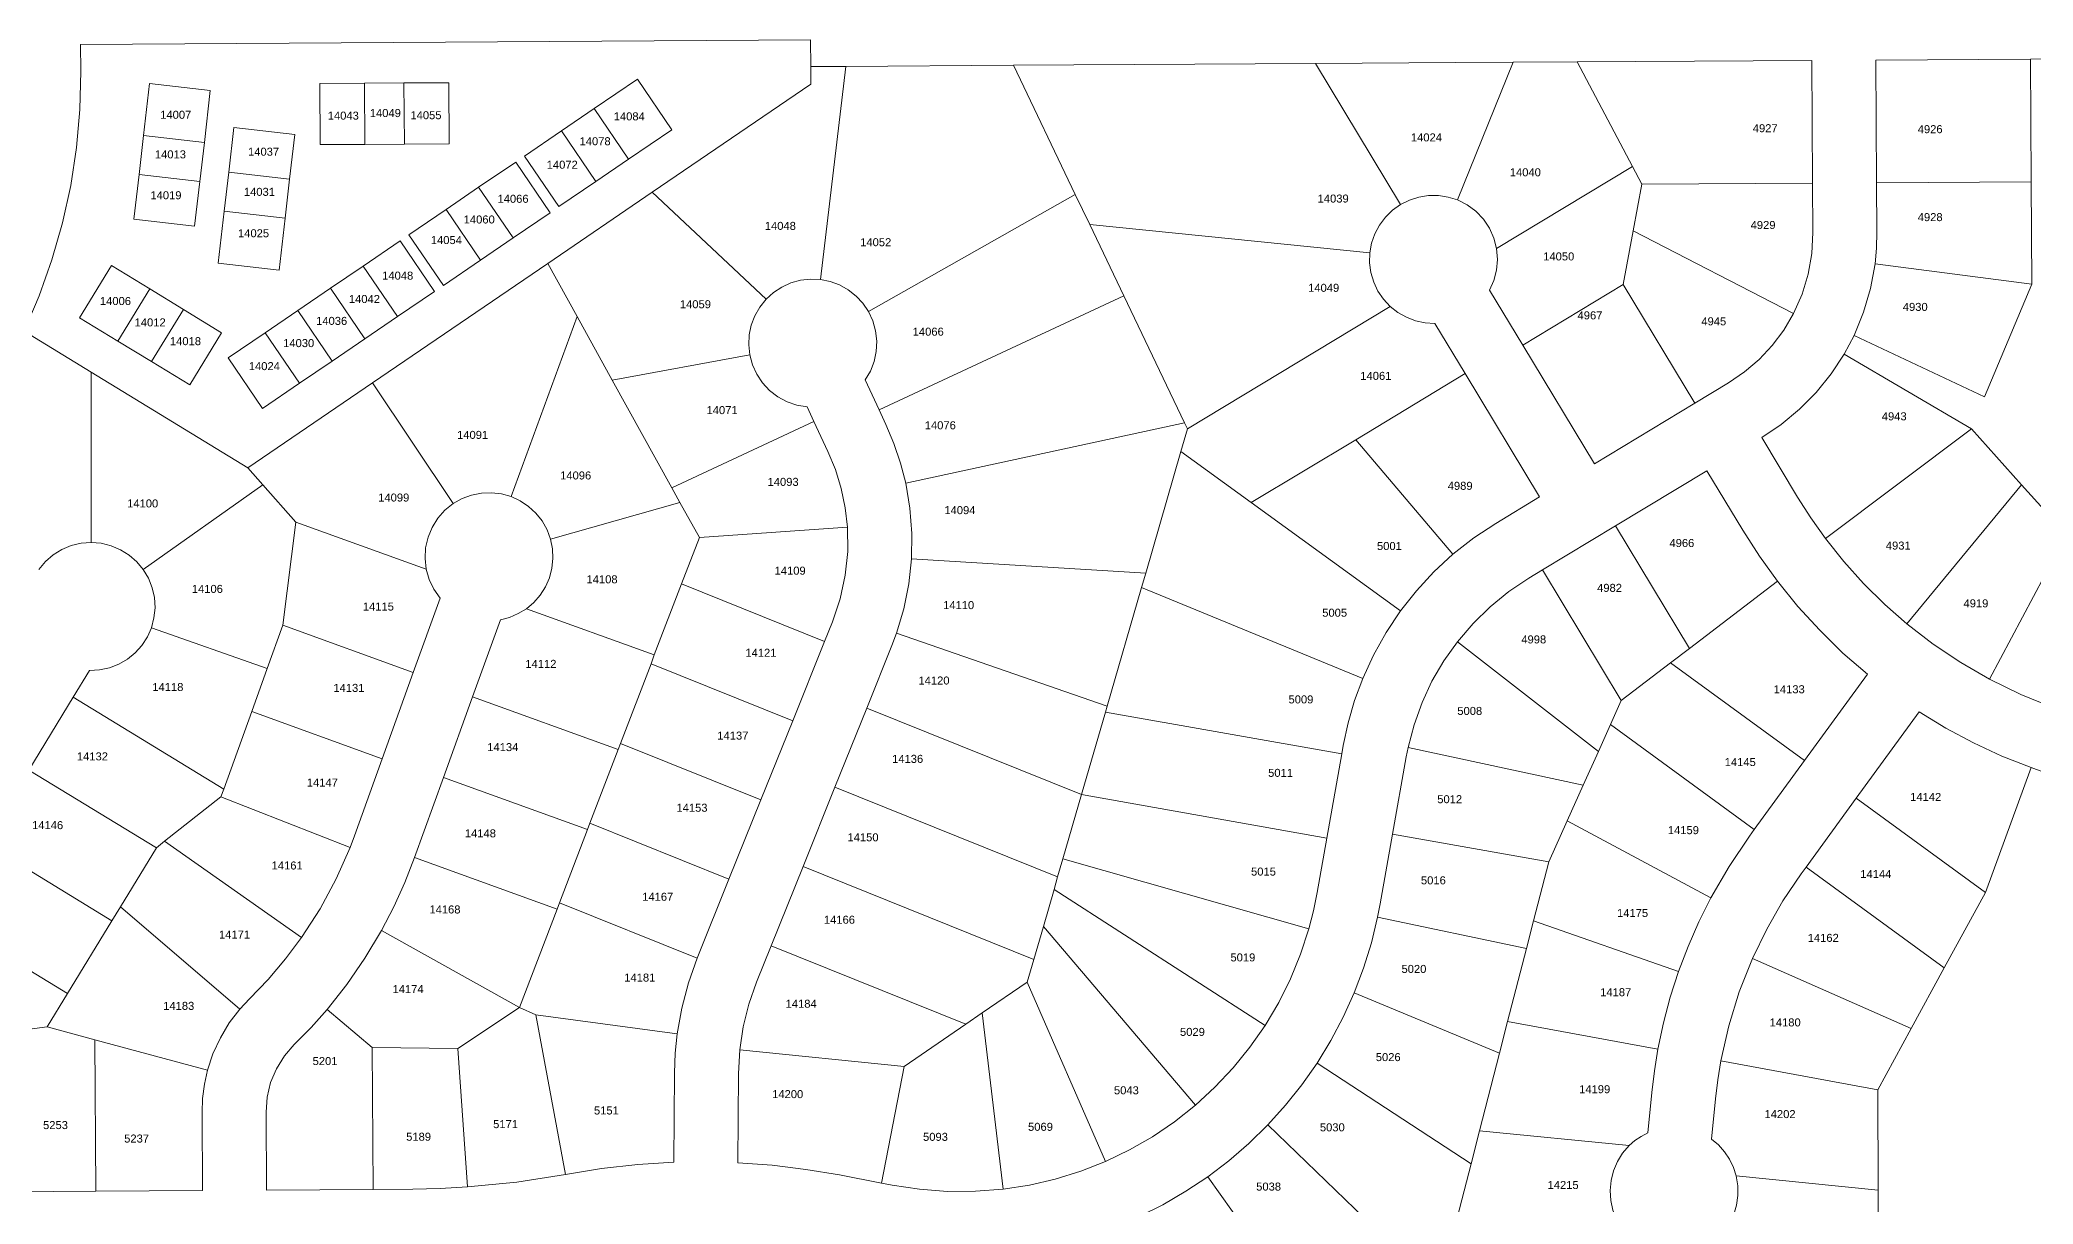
# Model space of a CAD drawing. Header units: feet. Extents: x 865220 to 2843432, y -2240498 to 970288.
# Drawn here: x 2839858 to 2841726, y 964679 to 965770 of the extents above; entities that cross this region are included whole.
import ezdxf
from ezdxf.enums import TextEntityAlignment as Align

# ---------------------------------------------------------------- set-up
doc = ezdxf.new("R2010")
doc.units = ezdxf.units.FT
doc.header["$LTSCALE"] = 0.015
doc.header["$MEASUREMENT"] = 0
doc.layers.add('Dakota County Addresses', color=7, linetype='Continuous')
doc.layers.add('Dakota County Parcels', color=7, linetype='Continuous')
doc.styles.add('Dimensions 100', font='arial.ttf')

# ---------------------------------------------------------------- blocks, each defined once
blk = doc.blocks.new('ACMAP_ANN_TEMPLATE_Dakota County Addresses')
at = {"layer": 'Dakota County Addresses', "style": 'Dimensions 100'}
blk.add_attdef('DakotaCountyAddress', text='', height=50, dxfattribs=at).set_placement((0, 0), align=Align.CENTER)

msp = doc.modelspace()

# ---------------------------------------------------------------- linework, layer by layer
at = {"layer": 'Dakota County Parcels', "lineweight": 5, "ltscale": 100}
for p, q in [((2839896.4, 965765.8), (2840580.5, 965770)), ((2839896.8, 965740.8), (2839896.4, 965765.8)), ((2840580.5, 965770), (2840580.8, 965745)), ((2840613.8, 965745.2), (2840770.8, 965746.2)), ((2840770.8, 965746.2), (2841053.7, 965747.9)), ((2840770.8, 965746.2), (2840828.7, 965625.2)), ((2841053.7, 965747.9), (2841185, 965748.7)), ((2841053.7, 965747.9), (2841133.5, 965615.8)), ((2841185, 965748.7), (2841239.2, 965749)), ((2841187, 965620), (2841239.2, 965749)), ((2841239.2, 965749), (2841299.1, 965749.4)), ((2841299.1, 965749.4), (2841519.1, 965750.7)), ((2841299.1, 965749.4), (2841351, 965651.3)), ((2841519.7, 965635.7), (2841519.1, 965750.7)), ((2841579, 965751), (2841724, 965751.9)), ((2841579.7, 965636.1), (2841579, 965751)), ((2841724, 965751.9), (2842044.5, 965753.8)), ((2841724.7, 965636.9), (2841724, 965751.9)), ((2839955.5, 965680.5), (2839961.1, 965729.2)), ((2839961.1, 965729.2), (2840018.1, 965722.6)), ((2840120.7, 965729.2), (2840162.6, 965729.4)), ((2840121, 965671.9), (2840120.7, 965729.2)), ((2840162.6, 965729.4), (2840199.6, 965729.7)), ((2840163, 965672.1), (2840162.6, 965729.4)), ((2840199.6, 965729.7), (2840241.6, 965729.9)), ((2840200, 965672.3), (2840199.6, 965729.7)), ((2840242, 965672.6), (2840241.6, 965729.9)), ((2840377.8, 965705.6), (2840418.3, 965733.2)), ((2840418.3, 965733.2), (2840450.6, 965685.8)), ((2840432.3, 965627.2), (2840580.8, 965728.4)), ((2840580.8, 965745), (2840613.8, 965745.2)), ((2840580.8, 965728.4), (2840580.8, 965745)), ((2840589.8, 965545.4), (2840613.8, 965745.2)), ((2840012.5, 965674), (2840018.1, 965722.6)), ((2840347.2, 965684.8), (2840377.8, 965705.6)), ((2840377.8, 965705.6), (2840410.1, 965658.2)), ((2839951.3, 965643.8), (2839955.5, 965680.5)), ((2840012.5, 965674), (2839955.5, 965680.5)), ((2840008.2, 965637.2), (2840012.5, 965674)), ((2840035.4, 965646.2), (2840040.2, 965687.9)), ((2840040.2, 965687.9), (2840097.2, 965681.3)), ((2840092.4, 965639.6), (2840097.2, 965681.3)), ((2840121, 965671.9), (2840163, 965672.1)), ((2840163, 965672.1), (2840200, 965672.3)), ((2840200, 965672.3), (2840242, 965672.6)), ((2840312.5, 965661.1), (2840347.2, 965684.8)), ((2840347.2, 965684.8), (2840379.5, 965637.4)), ((2840410.1, 965658.2), (2840450.6, 965685.8)), ((2840269.5, 965631.9), (2840304.3, 965655.5)), ((2840304.3, 965655.5), (2840336.5, 965608.1)), ((2840312.5, 965661.1), (2840344.8, 965613.8)), ((2840379.5, 965637.4), (2840410.1, 965658.2)), ((2839946.5, 965602), (2839951.3, 965643.8)), ((2839951.3, 965643.8), (2840008.2, 965637.2)), ((2840003.4, 965595.5), (2840008.2, 965637.2)), ((2840031.2, 965609.4), (2840035.4, 965646.2)), ((2840035.4, 965646.2), (2840092.4, 965639.6)), ((2840088.1, 965602.9), (2840092.4, 965639.6)), ((2840344.8, 965613.8), (2840379.5, 965637.4)), ((2841223.6, 965574.5), (2841351, 965651.3)), ((2841351, 965651.3), (2841359.8, 965634.7)), ((2841351.6, 965591.2), (2841359.8, 965634.7)), ((2841359.8, 965634.7), (2841519.7, 965635.7)), ((2841520, 965589.7), (2841519.7, 965635.7)), ((2841579.7, 965636.1), (2841724.7, 965636.9)), ((2841580, 965590.1), (2841579.7, 965636.1)), ((2841725.3, 965541.1), (2841724.7, 965636.9)), ((2840239, 965611), (2840269.5, 965631.9)), ((2840269.5, 965631.9), (2840301.8, 965584.5)), ((2840334.3, 965560.5), (2840432.3, 965627.2)), ((2840432.3, 965627.2), (2840539, 965527)), ((2840634.9, 965515.4), (2840828.7, 965625.2)), ((2840828.7, 965625.2), (2840842.3, 965596.9)), ((2839946.5, 965602), (2840003.4, 965595.5)), ((2840025.6, 965560.7), (2840031.2, 965609.4)), ((2840031.2, 965609.4), (2840088.1, 965602.9)), ((2840082.6, 965554.2), (2840088.1, 965602.9)), ((2840204.2, 965587.4), (2840239, 965611)), ((2840239, 965611), (2840271.2, 965563.7)), ((2840301.8, 965584.5), (2840336.5, 965608.1)), ((2840842.3, 965596.9), (2841104.8, 965570.4)), ((2840842.3, 965596.9), (2840874.1, 965530.3)), ((2840161.3, 965558.1), (2840196, 965581.8)), ((2840196, 965581.8), (2840228.2, 965534.4)), ((2840204.2, 965587.4), (2840236.5, 965540)), ((2840271.2, 965563.7), (2840301.8, 965584.5)), ((2841342.2, 965540.9), (2841351.6, 965591.2)), ((2841351.6, 965591.2), (2841501.8, 965513.7)), ((2840025.6, 965560.7), (2840082.6, 965554.2)), ((2840170.1, 965448.7), (2840334.3, 965560.5)), ((2840236.5, 965540), (2840271.2, 965563.7)), ((2840334.3, 965560.5), (2840361.8, 965510.8)), ((2841578.2, 965560.1), (2841725.3, 965541.1)), ((2839895.6, 965509.7), (2839925.4, 965558.7)), ((2839925.4, 965558.7), (2839961.3, 965536.8)), ((2840130.7, 965537.3), (2840161.3, 965558.1)), ((2840161.3, 965558.1), (2840193.5, 965510.8)), ((2841248, 965484.1), (2841342.2, 965540.9)), ((2841342.2, 965540.9), (2841409.3, 965429.6)), ((2841680.7, 965435.6), (2841725.3, 965541.1)), ((2839931.4, 965487.9), (2839961.3, 965536.8)), ((2839961.3, 965536.8), (2839992.9, 965517.5)), ((2840100.1, 965516.5), (2840130.7, 965537.3)), ((2840130.7, 965537.3), (2840163, 965489.9)), ((2840193.5, 965510.8), (2840228.2, 965534.4)), ((2840644.9, 965423.4), (2840874.1, 965530.3)), ((2840874.1, 965530.3), (2840931.2, 965411.1)), ((2841217, 965535.4), (2841248, 965484.1)), ((2839895.6, 965509.7), (2839931.4, 965487.9)), ((2839963, 965468.6), (2839992.9, 965517.5)), ((2839992.9, 965517.5), (2840028.7, 965495.7)), ((2840069.5, 965495.7), (2840100.1, 965516.5)), ((2840100.1, 965516.5), (2840132.4, 965469.1)), ((2840163, 965489.9), (2840193.5, 965510.8)), ((2840299.9, 965342.2), (2840361.8, 965510.8)), ((2840361.8, 965510.8), (2840394.7, 965451.3)), ((2840933.8, 965405.6), (2841123.9, 965520.3)), ((2841165.6, 965504.4), (2841194.1, 965457.4)), ((2839843.5, 965497.1), (2839906.5, 965458.7)), ((2839931.4, 965487.9), (2839963, 965468.6)), ((2839998.9, 965446.7), (2840028.7, 965495.7)), ((2840034.8, 965472), (2840069.5, 965495.7)), ((2840069.5, 965495.7), (2840101.8, 965448.3)), ((2840132.4, 965469.1), (2840163, 965489.9)), ((2841549.3, 965475.5), (2841558.6, 965493.2)), ((2841558.6, 965493.2), (2841680.7, 965435.6)), ((2839963, 965468.6), (2839998.9, 965446.7)), ((2840034.8, 965472), (2840067.1, 965424.7)), ((2840101.8, 965448.3), (2840132.4, 965469.1)), ((2840394.7, 965451.3), (2840523.7, 965475)), ((2841248, 965484.1), (2841315.2, 965372.8)), ((2841668.5, 965405.6), (2841549.3, 965475.5)), ((2839906.4, 965299.2), (2839906.5, 965458.7)), ((2839906.5, 965458.7), (2840053.3, 965369.2)), ((2840053.3, 965369.2), (2840170.1, 965448.7)), ((2840067.1, 965424.7), (2840101.8, 965448.3)), ((2840170.1, 965448.7), (2840245.8, 965335.7)), ((2840394.7, 965451.3), (2840450.6, 965350.4)), ((2840631.8, 965451.5), (2840644.9, 965423.4)), ((2841091.5, 965395.4), (2841194.1, 965457.4)), ((2841194.1, 965457.4), (2841263.8, 965341.8)), ((2841409.3, 965429.6), (2841441, 965448.7)), ((2841315.2, 965372.8), (2841409.3, 965429.6)), ((2840450.6, 965350.4), (2840583.8, 965412.5)), ((2840577.5, 965426.1), (2840583.8, 965412.5)), ((2840583.8, 965412.5), (2840596.9, 965384.4)), ((2840644.9, 965423.4), (2840651.3, 965409.8)), ((2840669.8, 965354.7), (2840931.2, 965411.1)), ((2840931.2, 965411.1), (2840933.8, 965405.6)), ((2840927.7, 965384.4), (2840933.8, 965405.6)), ((2840993.7, 965336.5), (2841091.5, 965395.4)), ((2841091.5, 965395.4), (2841182.7, 965288.2)), ((2841472, 965397.4), (2841505.6, 965341.7)), ((2841531.7, 965303), (2841668.5, 965405.6)), ((2841668.5, 965405.6), (2841715.6, 965353.3)), ((2840894.7, 965270.5), (2840927.7, 965384.4)), ((2840927.7, 965384.4), (2840993.7, 965336.5)), ((2840053.3, 965369.2), (2840067.4, 965353.2)), ((2841335, 965314.7), (2841420.7, 965366.4)), ((2841420.7, 965366.4), (2841454.2, 965310.7)), ((2839955.3, 965273.8), (2840067.4, 965353.2)), ((2840067.4, 965353.2), (2840098.1, 965318.3)), ((2840337, 965302.2), (2840458.2, 965336.6)), ((2840450.6, 965350.4), (2840458.2, 965336.6)), ((2840458.2, 965336.6), (2840476.4, 965303.9)), ((2840993.7, 965336.5), (2841133.4, 965235)), ((2841222.7, 965317), (2841263.8, 965341.8)), ((2841608.1, 965222.9), (2841715.6, 965353.3)), ((2841715.6, 965353.3), (2841757.7, 965306.6)), ((2840086, 965221.6), (2840098.1, 965318.3)), ((2840098.1, 965318.3), (2840220.4, 965274.2)), ((2840459.7, 965260.3), (2840476.4, 965303.9)), ((2840476.4, 965303.9), (2840615.2, 965313.4)), ((2841266.6, 965273.4), (2841335, 965314.7)), ((2841335, 965314.7), (2841404.4, 965199.9)), ((2841685.6, 965171.1), (2841757.7, 965306.6)), ((2840675.2, 965283.9), (2840894.7, 965270.5)), ((2840434.2, 965193.9), (2840459.7, 965260.3)), ((2840459.7, 965260.3), (2840593.7, 965206.4)), ((2840890.8, 965257), (2840894.7, 965270.5)), ((2841253.7, 965265.6), (2841266.6, 965273.4)), ((2841266.6, 965273.4), (2841340.4, 965151)), ((2841404.4, 965199.9), (2841486.8, 965262.9)), ((2840208.3, 965177.5), (2840233.4, 965247.1)), ((2840858.6, 965145.8), (2840890.8, 965257)), ((2840890.8, 965257), (2841098.1, 965171.7)), ((2840263.7, 965154.4), (2840289.9, 965226.8)), ((2840314.3, 965237.1), (2840434.2, 965193.9)), ((2840593.7, 965206.4), (2840601.2, 965224.9)), ((2839962.9, 965219.3), (2840071.4, 965181.1)), ((2840071.4, 965181.1), (2840086, 965221.6)), ((2840086, 965221.6), (2840208.3, 965177.5)), ((2840563.9, 965132.2), (2840593.7, 965206.4)), ((2840656.9, 965202.5), (2840661.3, 965214.3)), ((2840661.3, 965214.3), (2840858.6, 965145.8)), ((2841186.9, 965206.2), (2841319, 965103.4)), ((2840431.1, 965185.6), (2840402.4, 965110.9)), ((2840434.2, 965193.9), (2840431.1, 965185.6)), ((2840431.1, 965185.6), (2840563.9, 965132.2)), ((2840633.3, 965144), (2840656.9, 965202.5)), ((2841340.4, 965151), (2841386.7, 965186.4)), ((2841386.7, 965186.4), (2841404.4, 965199.9)), ((2841386.7, 965186.4), (2841512.2, 965094.9)), ((2839889.7, 965154.3), (2839904.8, 965179.2)), ((2840056.9, 965140.7), (2840071.4, 965181.1)), ((2840179.2, 965096.6), (2840208.3, 965177.5)), ((2841512.2, 965094.9), (2841571.1, 965175.7)), ((2839848, 965086), (2839889.7, 965154.3)), ((2839889.7, 965154.3), (2840030.7, 965068.2)), ((2840236.6, 965079.1), (2840263.7, 965154.4)), ((2840263.7, 965154.4), (2840400.2, 965105.2)), ((2841330.3, 965128.5), (2841340.4, 965151)), ((2840030.7, 965068.2), (2840056.9, 965140.7)), ((2840056.9, 965140.7), (2840179.2, 965096.6)), ((2840534, 965058), (2840563.9, 965132.2)), ((2840603.4, 965069.8), (2840633.3, 965144)), ((2840633.3, 965144), (2840834.6, 965063)), ((2840834.6, 965063), (2840857, 965140.3)), ((2840857, 965140.3), (2840858.6, 965145.8)), ((2840857, 965140.3), (2841078.5, 965101)), ((2841560.7, 965059.6), (2841619.6, 965140.4)), ((2840402.4, 965110.9), (2840400.2, 965105.2)), ((2840402.4, 965110.9), (2840534, 965058)), ((2841319, 965103.4), (2841330.3, 965128.5)), ((2841330.3, 965128.5), (2841465.1, 965030.2)), ((2840153.1, 965024.2), (2840179.2, 965096.6)), ((2840373.8, 965036.2), (2840400.2, 965105.2)), ((2841064.5, 965022.3), (2841078.5, 965101)), ((2841078.5, 965101), (2841079.9, 965108.9)), ((2841126.1, 965025.9), (2841138.9, 965098.4)), ((2841140.6, 965107), (2841138.9, 965098.4)), ((2841140.6, 965107), (2841304.8, 965071.8)), ((2841304.8, 965071.8), (2841319, 965103.4)), ((2841465.1, 965030.2), (2841512.2, 965094.9)), ((2839848, 965086), (2839967.5, 965013.1)), ((2840209.5, 965003.9), (2840236.6, 965079.1)), ((2840236.6, 965079.1), (2840371.6, 965030.4)), ((2841681.7, 964971.3), (2841724.4, 965088.2)), ((2841724.4, 965088.2), (2842050, 964969.4)), ((2839975.2, 965019.2), (2840028.1, 965060.9)), ((2840028.1, 965060.9), (2840030.7, 965068.2)), ((2840028.1, 965060.9), (2840149, 965013.4)), ((2840504.1, 964983.8), (2840534, 965058)), ((2840573.6, 964995.6), (2840603.4, 965069.8)), ((2840603.4, 965069.8), (2840812.2, 964985.8)), ((2840817.2, 965002.9), (2840834.6, 965063)), ((2840834.6, 965063), (2841064.5, 965022.3)), ((2841289.6, 965038.3), (2841304.8, 965071.8)), ((2841513.6, 964994.9), (2841560.7, 965059.6)), ((2841560.7, 965059.6), (2841681.7, 964971.3)), ((2840371.6, 965030.4), (2840373.8, 965036.2)), ((2840373.8, 965036.2), (2840504.1, 964983.8)), ((2841272.4, 964999.9), (2841289.6, 965038.3)), ((2841289.6, 965038.3), (2841424.3, 964966.3)), ((2839806.3, 965017.7), (2839925.8, 964944.8)), ((2839967.5, 965013.1), (2839975.2, 965019.2)), ((2839975.2, 965019.2), (2840103.7, 964929.2)), ((2840149, 965013.4), (2840153.1, 965024.2)), ((2840345.2, 964961.5), (2840371.6, 965030.4)), ((2841055.4, 964971.1), (2841064.5, 965022.3)), ((2841114.5, 964960.6), (2841126.1, 965025.9)), ((2841126.1, 965025.9), (2841272.4, 964999.9)), ((2841460.5, 965023.9), (2841465.1, 965030.2)), ((2839933.8, 964957.9), (2839967.5, 965013.1)), ((2840209.5, 965003.9), (2840343, 964955.7)), ((2840812.2, 964985.8), (2840817.2, 965002.9)), ((2840817.2, 965002.9), (2841047.6, 964937.2)), ((2841258.2, 964944.8), (2841272.4, 964999.9)), ((2840474.3, 964909.6), (2840504.1, 964983.8)), ((2840543.7, 964921.4), (2840573.6, 964995.6)), ((2840573.6, 964995.6), (2840789.9, 964908.6)), ((2840808.8, 964974), (2840812.2, 964985.8)), ((2841509, 964988.6), (2841513.6, 964994.9)), ((2841513.6, 964994.9), (2841643.1, 964900.6)), ((2840343, 964955.7), (2840345.2, 964961.5)), ((2840345.2, 964961.5), (2840474.3, 964909.6)), ((2840798.8, 964939.3), (2840808.8, 964974)), ((2840808.8, 964974), (2841006.7, 964846.7)), ((2841643.1, 964900.6), (2841681.7, 964971.3)), ((2839764.7, 964949.4), (2839884.2, 964876.5)), ((2839884.2, 964876.5), (2839925.8, 964944.8)), ((2839925.8, 964944.8), (2839933.8, 964957.9)), ((2839933.8, 964957.9), (2840045.8, 964862)), ((2840307.7, 964863.6), (2840343, 964955.7)), ((2841112.1, 964948), (2841114.5, 964960.6)), ((2841112.1, 964948), (2841251.5, 964918.7)), ((2841251.5, 964918.7), (2841258.2, 964944.8)), ((2841258.2, 964944.8), (2841394, 964897.3)), ((2840178.4, 964935.5), (2840307.7, 964863.6)), ((2840789.9, 964908.6), (2840798.8, 964939.3)), ((2840798.8, 964939.3), (2840941.3, 964771.9)), ((2840529.9, 964887.2), (2840543.7, 964921.4)), ((2840543.7, 964921.4), (2840726.3, 964847.9)), ((2840783.7, 964887.3), (2840789.9, 964908.6)), ((2841233.9, 964850.4), (2841251.5, 964918.7)), ((2841463.3, 964909.5), (2841612, 964843.7)), ((2840741.6, 964858.4), (2840783.7, 964887.3)), ((2840783.7, 964887.3), (2840857, 964719.3)), ((2841612, 964843.7), (2841643.1, 964900.6)), ((2839884.2, 964876.5), (2839865.2, 964845.5)), ((2840054.8, 964871.6), (2840045.8, 964862)), ((2841090.1, 964877.1), (2841226.2, 964820.6)), ((2840127.5, 964861.7), (2840169.9, 964825.9)), ((2840250.1, 964825), (2840307.7, 964863.6)), ((2840307.7, 964863.6), (2840323.1, 964856.6)), ((2840323.1, 964856.6), (2840455.7, 964838.9)), ((2840323.1, 964856.6), (2840351.1, 964707.2)), ((2840726.3, 964847.9), (2840741.6, 964858.4)), ((2840741.6, 964858.4), (2840761.1, 964693.3)), ((2841226.2, 964820.6), (2841233.9, 964850.4)), ((2841233.9, 964850.4), (2841374.7, 964824.4)), ((2839829.8, 964840.8), (2839865.2, 964845.5)), ((2839865.2, 964845.5), (2839909.9, 964833.3)), ((2839910.8, 964691.4), (2839909.9, 964833.3)), ((2839909.9, 964833.3), (2840015.5, 964804.7)), ((2840668.2, 964808.1), (2840726.3, 964847.9)), ((2841580.7, 964786.4), (2841612, 964843.7)), ((2840169.9, 964825.9), (2840250.1, 964825)), ((2840170.8, 964693.1), (2840169.9, 964825.9)), ((2840259.2, 964695.4), (2840250.1, 964825)), ((2840514.3, 964823.7), (2840513.1, 964801.8)), ((2840514.3, 964823.7), (2840668.2, 964808.1)), ((2841207.6, 964748.1), (2841226.2, 964820.6)), ((2841433.7, 964813.5), (2841580.7, 964786.4)), ((2840452.5, 964718.6), (2840453.1, 964802.2)), ((2840512.5, 964718.1), (2840513.1, 964801.8)), ((2840668.2, 964808.1), (2840647.2, 964699)), ((2841055.4, 964811.5), (2841199.6, 964717)), ((2841365.2, 964746), (2841368.9, 964783.8)), ((2841424.9, 964740.1), (2841428.6, 964777.9)), ((2841581.3, 964692.5), (2841580.7, 964786.4)), ((2840010.8, 964692.1), (2840010.3, 964765.1)), ((2840070.8, 964692.5), (2840070.3, 964765.5)), ((2841009.1, 964753.5), (2841169.3, 964599.3)), ((2841199.6, 964717), (2841207.6, 964748.1)), ((2841207.6, 964748.1), (2841347.9, 964734.2)), ((2840607.9, 964706.6), (2840647.2, 964699)), ((2840952.9, 964705), (2841099, 964499.7)), ((2841199.6, 964717), (2841169.3, 964599.3)), ((2841448.2, 964705.7), (2841581.3, 964692.5)), ((2839830.8, 964690.9), (2839910.8, 964691.4)), ((2839910.8, 964691.4), (2840010.8, 964692.1)), ((2840070.8, 964692.5), (2840170.8, 964693.1)), ((2840170.8, 964693.1), (2840207.8, 964693.4)), ((2840647.2, 964699), (2840657, 964697.1)), ((2841582.5, 964502.9), (2841581.3, 964692.5))]:
    msp.add_line(p, q, dxfattribs=at)
for points in [[(2839843.5, 965497.1), (2839857.7, 965530.1), (2839869.7, 965564), (2839879.6, 965598.5), (2839887.3, 965633.6), (2839892.7, 965669.1), (2839895.9, 965704.9), (2839896.8, 965740.8)], [(2841133.5, 965615.8), (2841125.9, 965610.4), (2841119.3, 965603.9), (2841113.8, 965596.5), (2841109.5, 965588.3), (2841106.4, 965579.6), (2841104.8, 965570.4)], [(2841187, 965620), (2841178.1, 965622.8), (2841169, 965624.2), (2841159.7, 965624.2), (2841150.6, 965622.8), (2841141.8, 965619.9), (2841133.5, 965615.8)], [(2841223.6, 965574.5), (2841221.1, 965584.3), (2841216.9, 965593.6), (2841211.2, 965602), (2841204.2, 965609.4), (2841196, 965615.4), (2841187, 965620)], [(2841501.8, 965513.7), (2841509.8, 965531.7), (2841515.5, 965550.6), (2841518.9, 965570), (2841520, 965589.7)], [(2841578.2, 965560.1), (2841579.6, 965575), (2841580, 965590.1)], [(2841104.8, 965570.4), (2841104.6, 965561.2), (2841105.8, 965552), (2841108.4, 965543.1), (2841112.4, 965534.7), (2841117.5, 965527.1), (2841123.9, 965520.3)], [(2841217, 965535.4), (2841221.1, 965544.6), (2841223.6, 965554.4), (2841224.5, 965564.4), (2841223.6, 965574.5)], [(2841558.6, 965493.2), (2841567.4, 965514.8), (2841574, 965537.2), (2841578.2, 965560.1)], [(2840589.8, 965545.4), (2840580.5, 965545.8), (2840571.2, 965544.8), (2840562.2, 965542.3), (2840553.7, 965538.4), (2840545.9, 965533.3), (2840539, 965527)], [(2840634.9, 965515.4), (2840629.7, 965523.2), (2840623.3, 965530), (2840615.9, 965535.8), (2840607.8, 965540.4), (2840599, 965543.6), (2840589.8, 965545.4)], [(2840539, 965527), (2840533.1, 965519.7), (2840528.5, 965511.6), (2840525.1, 965502.8), (2840523.2, 965493.7), (2840522.7, 965484.3), (2840523.7, 965475)], [(2840631.8, 965451.5), (2840636.7, 965459.8), (2840640.2, 965468.8), (2840642.2, 965478.2), (2840642.6, 965487.8), (2840641.5, 965497.4), (2840638.9, 965506.7), (2840634.9, 965515.4)], [(2841123.9, 965520.3), (2841131, 965514.6), (2841139, 965510.1), (2841147.6, 965506.9), (2841156.5, 965505), (2841165.6, 965504.4)], [(2841441, 965448.7), (2841455.9, 965458.9), (2841469.6, 965470.6), (2841481.9, 965483.7), (2841492.7, 965498.2), (2841501.8, 965513.7)], [(2840523.7, 965475), (2840526.2, 965465.6), (2840530.2, 965456.7), (2840535.6, 965448.6), (2840542.3, 965441.5), (2840550, 965435.5), (2840558.6, 965430.9), (2840567.8, 965427.8), (2840577.5, 965426.1)], [(2841472, 965397.4), (2841490.4, 965409.8), (2841507.5, 965423.9), (2841523.1, 965439.7), (2841537.1, 965457), (2841549.3, 965475.5)], [(2840669.8, 965354.7), (2840665, 965373.5), (2840658.8, 965391.9), (2840651.3, 965409.8)], [(2840615.2, 965313.4), (2840613.1, 965331.7), (2840609.3, 965349.8), (2840603.9, 965367.4), (2840596.9, 965384.4)], [(2840675.2, 965283.9), (2840675.6, 965307.6), (2840673.8, 965331.3), (2840669.8, 965354.7)], [(2840245.8, 965335.7), (2840238, 965329.4), (2840231.3, 965321.9), (2840225.9, 965313.3), (2840222.1, 965304), (2840219.8, 965294.2), (2840219.3, 965284.2), (2840220.4, 965274.2)], [(2840299.9, 965342.2), (2840290.9, 965344.7), (2840281.5, 965345.8), (2840272.1, 965345.4), (2840262.9, 965343.6), (2840254, 965340.3), (2840245.8, 965335.7)], [(2840337, 965302.2), (2840333.7, 965311.1), (2840329.1, 965319.3), (2840323.2, 965326.6), (2840316.3, 965333), (2840308.5, 965338.2), (2840299.9, 965342.2)], [(2841505.6, 965341.7), (2841518.2, 965322.1), (2841531.7, 965303)], [(2841222.7, 965317), (2841202.1, 965303.4), (2841182.7, 965288.2)], [(2839906.4, 965299.2), (2839896.9, 965298.4), (2839887.6, 965296.2), (2839878.8, 965292.5), (2839870.7, 965287.5), (2839863.5, 965281.2), (2839857.4, 965273.9)], [(2839955.3, 965273.8), (2839949.2, 965281.1), (2839942, 965287.4), (2839933.9, 965292.4), (2839925.1, 965296.1), (2839915.9, 965298.4), (2839906.4, 965299.2)], [(2840314.3, 965237.1), (2840321.3, 965243), (2840327.3, 965249.9), (2840332.2, 965257.7), (2840335.9, 965266.1), (2840338.2, 965275), (2840339.2, 965284.1), (2840338.8, 965293.2), (2840337, 965302.2)], [(2840601.2, 965224.9), (2840608.4, 965246.3), (2840613.2, 965268.4), (2840615.5, 965290.8), (2840615.2, 965313.4)], [(2841454.2, 965310.7), (2841469.9, 965286.4), (2841486.8, 965262.9)], [(2841531.7, 965303), (2841549, 965281.4), (2841567.5, 965260.7), (2841587.3, 965241.2), (2841608.1, 965222.9)], [(2840661.3, 965214.3), (2840668, 965237.1), (2840672.7, 965260.3), (2840675.2, 965283.9)], [(2841182.7, 965288.2), (2841164.9, 965271.8), (2841148.4, 965254), (2841133.4, 965235)], [(2839962.9, 965219.3), (2839965.3, 965228.5), (2839966.3, 965238), (2839965.7, 965247.5), (2839963.7, 965256.8), (2839960.1, 965265.6), (2839955.3, 965273.8)], [(2840220.4, 965274.2), (2840223.2, 965264.5), (2840227.6, 965255.4), (2840233.4, 965247.1)], [(2841253.7, 965265.6), (2841235, 965253.1), (2841217.6, 965239), (2841201.5, 965223.3), (2841186.9, 965206.2)], [(2841486.8, 965262.9), (2841506, 965239.3), (2841526.5, 965216.9), (2841548.2, 965195.6), (2841571.1, 965175.7)], [(2840289.9, 965226.8), (2840298.5, 965229), (2840306.7, 965232.5), (2840314.3, 965237.1)], [(2841133.4, 965235), (2841120, 965214.9), (2841108.2, 965193.7), (2841098.1, 965171.7)], [(2839904.8, 965179.2), (2839914.2, 965179.7), (2839923.5, 965181.7), (2839932.2, 965185.1), (2839940.4, 965189.8), (2839947.7, 965195.7), (2839954, 965202.7), (2839959.1, 965210.7), (2839962.9, 965219.3)], [(2841186.9, 965206.2), (2841174.1, 965188.2), (2841163, 965169.1), (2841153.7, 965149.1), (2841146.2, 965128.3), (2841140.6, 965107)], [(2841608.1, 965222.9), (2841632.8, 965204), (2841658.6, 965186.7), (2841685.6, 965171.1)], [(2841098.1, 965171.7), (2841090.5, 965151.2), (2841084.4, 965130.3), (2841079.9, 965108.9)], [(2841685.6, 965171.1), (2841714.8, 965156.8), (2841745, 965144.6)], [(2841619.6, 965140.4), (2841644.7, 965125.2), (2841670.6, 965111.4), (2841697.2, 965099.1), (2841724.4, 965088.2)], [(2841460.5, 965023.9), (2841441.4, 964995.7), (2841424.3, 964966.3)], [(2840103.7, 964929.2), (2840121, 964956), (2840136.1, 964984.2), (2840149, 965013.4)], [(2840178.4, 964935.5), (2840190, 964957.7), (2840200.4, 964980.5), (2840209.5, 965003.9)], [(2841509, 964988.6), (2841491.9, 964963.3), (2841476.7, 964936.9), (2841463.3, 964909.5)], [(2841047.6, 964937.2), (2841051.9, 964954), (2841055.4, 964971.1)], [(2841424.3, 964966.3), (2841413.1, 964943.8), (2841403, 964920.8), (2841394, 964897.3)], [(2841090.1, 964877.1), (2841098.9, 964900.3), (2841106.2, 964924), (2841112.1, 964948)], [(2840054.8, 964871.6), (2840072.3, 964889.8), (2840088.6, 964909), (2840103.7, 964929.2)], [(2840127.5, 964861.7), (2840146, 964885.2), (2840163, 964909.8), (2840178.4, 964935.5)], [(2841006.7, 964846.7), (2841019.4, 964868.2), (2841030.5, 964890.5), (2841039.9, 964913.5), (2841047.6, 964937.2)], [(2840474.3, 964909.6), (2840466.1, 964886.6), (2840459.9, 964862.9), (2840455.7, 964838.9)], [(2841463.3, 964909.5), (2841451, 964878.3), (2841441.1, 964846.2), (2841433.7, 964813.5)], [(2840529.9, 964887.2), (2840522.7, 964866.5), (2840517.5, 964845.3), (2840514.3, 964823.7)], [(2841394, 964897.3), (2841386.3, 964873.3), (2841379.9, 964849), (2841374.7, 964824.4)], [(2841055.4, 964811.5), (2841068.3, 964832.7), (2841079.9, 964854.6), (2841090.1, 964877.1)], [(2840045.8, 964862), (2840035.9, 964849), (2840027.5, 964835), (2840020.6, 964820.2), (2840015.5, 964804.7)], [(2840096.7, 964828.7), (2840112.5, 964844.8), (2840127.5, 964861.7)], [(2840455.7, 964838.9), (2840453.8, 964820.6), (2840453.1, 964802.2)], [(2840941.3, 964771.9), (2840959.6, 964788.8), (2840976.7, 964806.9), (2840992.4, 964826.3), (2841006.7, 964846.7)], [(2840096.7, 964828.7), (2840087.5, 964818.1), (2840080, 964806.1), (2840074.6, 964793.2), (2840071.4, 964779.5), (2840070.3, 964765.5)], [(2841374.7, 964824.4), (2841371.4, 964804.2), (2841368.9, 964783.8)], [(2841433.7, 964813.5), (2841430.8, 964795.7), (2841428.6, 964777.9)], [(2840015.5, 964804.7), (2840012.6, 964791.6), (2840010.8, 964778.4), (2840010.3, 964765.1)], [(2841009.1, 964753.5), (2841025.7, 964771.9), (2841041.1, 964791.2), (2841055.4, 964811.5)], [(2840857, 964719.3), (2840879.5, 964730.1), (2840901.1, 964742.5), (2840921.7, 964756.5), (2840941.3, 964771.9)], [(2840952.9, 964705), (2840972.6, 964720), (2840991.4, 964736.2), (2841009.1, 964753.5)], [(2841365.2, 964746), (2841359, 964742.7), (2841353.2, 964738.8), (2841347.9, 964734.2)], [(2841448.2, 964705.7), (2841445.6, 964713.7), (2841441.9, 964721.4), (2841437.1, 964728.4), (2841431.4, 964734.7), (2841424.9, 964740.1)], [(2840761.1, 964693.3), (2840785.8, 964697.2), (2840810, 964702.8), (2840833.8, 964710.2), (2840857, 964719.3)], [(2841347.9, 964734.2), (2841341.7, 964727.1), (2841336.8, 964719.1), (2841333.1, 964710.5), (2841330.8, 964701.4), (2841329.9, 964692), (2841330.6, 964682.7), (2841332.6, 964673.5), (2841336.1, 964664.8)], [(2840259.2, 964695.4), (2840305.3, 964700), (2840351.1, 964707.2)], [(2840452.5, 964718.6), (2840418.6, 964716.4), (2840384.7, 964712.6), (2840351.1, 964707.2)], [(2840607.9, 964706.6), (2840576.3, 964711.9), (2840544.5, 964715.8), (2840512.5, 964718.1)], [(2840888.7, 964667.7), (2840910.8, 964678.8), (2840932.2, 964691.3), (2840952.9, 964705)], [(2841430.5, 964647.1), (2841436.7, 964653.8), (2841441.9, 964661.4), (2841445.9, 964669.6), (2841448.5, 964678.4), (2841449.8, 964687.5), (2841449.7, 964696.6), (2841448.2, 964705.7)], [(2840207.8, 964693.4), (2840233.5, 964694), (2840259.2, 964695.4)], [(2840657, 964697.1), (2840682.8, 964693.2), (2840708.9, 964691.2), (2840735.1, 964691.3), (2840761.1, 964693.3)]]:
    msp.add_lwpolyline(points, dxfattribs=at)

# ---------------------------------------------------------------- block references
at = {"layer": 'Dakota County Addresses', "lineweight": 5, "ltscale": 100, "xscale": 0.15, "yscale": 0.15, "zscale": 0.15}
for p, values in [((2839985.7, 965696.1), {'DakotaCountyAddress': '14007'}), ((2840142.7, 965695.3), {'DakotaCountyAddress': '14043'}), ((2840182.1, 965697.7), {'DakotaCountyAddress': '14049'}), ((2840220.2, 965695.7), {'DakotaCountyAddress': '14055'}), ((2840410.7, 965694.6), {'DakotaCountyAddress': '14084'}), ((2841475.3, 965683.5), {'DakotaCountyAddress': '4927'}), ((2841629.9, 965682.6), {'DakotaCountyAddress': '4926'}), ((2840378.7, 965671.3), {'DakotaCountyAddress': '14078'}), ((2841157.8, 965674.9), {'DakotaCountyAddress': '14024'}), ((2839980.7, 965659), {'DakotaCountyAddress': '14013'}), ((2840068, 965661.5), {'DakotaCountyAddress': '14037'}), ((2840347.9, 965649.3), {'DakotaCountyAddress': '14072'}), ((2841250.5, 965642.2), {'DakotaCountyAddress': '14040'}), ((2839976.5, 965620.7), {'DakotaCountyAddress': '14019'}), ((2840064.1, 965623.9), {'DakotaCountyAddress': '14031'}), ((2840301.8, 965617.4), {'DakotaCountyAddress': '14066'}), ((2841070.4, 965617.6), {'DakotaCountyAddress': '14039'}), ((2840270.1, 965598), {'DakotaCountyAddress': '14060'}), ((2840552.3, 965592), {'DakotaCountyAddress': '14048'}), ((2841473.3, 965592.8), {'DakotaCountyAddress': '4929'}), ((2841629.9, 965600.2), {'DakotaCountyAddress': '4928'}), ((2840058.6, 965585.1), {'DakotaCountyAddress': '14025'}), ((2840239.3, 965578.7), {'DakotaCountyAddress': '14054'}), ((2840641.7, 965576.7), {'DakotaCountyAddress': '14052'}), ((2841281.8, 965563.4), {'DakotaCountyAddress': '14050'}), ((2840193.7, 965545.4), {'DakotaCountyAddress': '14048'}), ((2841061.5, 965534), {'DakotaCountyAddress': '14049'}), ((2839929.2, 965521.6), {'DakotaCountyAddress': '14006'}), ((2840162.5, 965523.5), {'DakotaCountyAddress': '14042'}), ((2840472.7, 965518.6), {'DakotaCountyAddress': '14059'}), ((2841615.9, 965516.1), {'DakotaCountyAddress': '4930'}), ((2839961.7, 965501.6), {'DakotaCountyAddress': '14012'}), ((2840131.8, 965503), {'DakotaCountyAddress': '14036'}), ((2841311.1, 965508.2), {'DakotaCountyAddress': '4967'}), ((2841427.1, 965502.6), {'DakotaCountyAddress': '4945'}), ((2839994.8, 965484), {'DakotaCountyAddress': '14018'}), ((2840100.9, 965482.2), {'DakotaCountyAddress': '14030'}), ((2840690.9, 965492.9), {'DakotaCountyAddress': '14066'}), ((2840068.7, 965460.6), {'DakotaCountyAddress': '14024'}), ((2841110.4, 965451.5), {'DakotaCountyAddress': '14061'}), ((2840497.7, 965419.4), {'DakotaCountyAddress': '14071'}), ((2840702.2, 965405.2), {'DakotaCountyAddress': '14076'}), ((2841596.2, 965413.6), {'DakotaCountyAddress': '4943'}), ((2840263.9, 965396.2), {'DakotaCountyAddress': '14091'}), ((2840360.5, 965358.2), {'DakotaCountyAddress': '14096'}), ((2840554.9, 965352.2), {'DakotaCountyAddress': '14093'}), ((2841189.4, 965348.5), {'DakotaCountyAddress': '4989'}), ((2839954.7, 965332), {'DakotaCountyAddress': '14100'}), ((2840190, 965337.5), {'DakotaCountyAddress': '14099'}), ((2840720.6, 965325.7), {'DakotaCountyAddress': '14094'}), ((2841123.1, 965292.1), {'DakotaCountyAddress': '5001'}), ((2841397.2, 965294.9), {'DakotaCountyAddress': '4966'}), ((2841600, 965292.5), {'DakotaCountyAddress': '4931'}), ((2840385.2, 965260.9), {'DakotaCountyAddress': '14108'}), ((2840561.5, 965269), {'DakotaCountyAddress': '14109'}), ((2841329.4, 965252.9), {'DakotaCountyAddress': '4982'}), ((2840015.3, 965251.9), {'DakotaCountyAddress': '14106'}), ((2840175.6, 965235.4), {'DakotaCountyAddress': '14115'}), ((2840719.4, 965236.7), {'DakotaCountyAddress': '14110'}), ((2841672.8, 965238.4), {'DakotaCountyAddress': '4919'}), ((2841071.8, 965229.6), {'DakotaCountyAddress': '5005'}), ((2841258.4, 965204.6), {'DakotaCountyAddress': '4998'}), ((2840327.9, 965181.7), {'DakotaCountyAddress': '14112'}), ((2840534.1, 965192.1), {'DakotaCountyAddress': '14121'}), ((2839978.3, 965160), {'DakotaCountyAddress': '14118'}), ((2840696.3, 965166.1), {'DakotaCountyAddress': '14120'}), ((2840148, 965159.2), {'DakotaCountyAddress': '14131'}), ((2841040.2, 965148.4), {'DakotaCountyAddress': '5009'}), ((2841497.8, 965157.9), {'DakotaCountyAddress': '14133'}), ((2841198.4, 965137.6), {'DakotaCountyAddress': '5008'}), ((2840292.2, 965103.7), {'DakotaCountyAddress': '14134'}), ((2840507.8, 965114.5), {'DakotaCountyAddress': '14137'}), ((2839907.6, 965095), {'DakotaCountyAddress': '14132'}), ((2840671.6, 965092.7), {'DakotaCountyAddress': '14136'}), ((2841451.9, 965089.7), {'DakotaCountyAddress': '14145'}), ((2840123.1, 965070.5), {'DakotaCountyAddress': '14147'}), ((2841021.1, 965079.6), {'DakotaCountyAddress': '5011'}), ((2841179.6, 965054.9), {'DakotaCountyAddress': '5012'}), ((2841625.7, 965057), {'DakotaCountyAddress': '14142'}), ((2839865.6, 965030.6), {'DakotaCountyAddress': '14146'}), ((2840469.5, 965046.9), {'DakotaCountyAddress': '14153'}), ((2840271.2, 965022.9), {'DakotaCountyAddress': '14148'}), ((2840629.8, 965019.2), {'DakotaCountyAddress': '14150'}), ((2841398.6, 965025.9), {'DakotaCountyAddress': '14159'}), ((2840090.1, 964992.8), {'DakotaCountyAddress': '14161'}), ((2841005.1, 964987.1), {'DakotaCountyAddress': '5015'}), ((2841164.3, 964978.9), {'DakotaCountyAddress': '5016'}), ((2841579, 964984.8), {'DakotaCountyAddress': '14144'}), ((2840437.4, 964963.5), {'DakotaCountyAddress': '14167'}), ((2840238, 964951.6), {'DakotaCountyAddress': '14168'}), ((2840607.7, 964942), {'DakotaCountyAddress': '14166'}), ((2841351, 964948.3), {'DakotaCountyAddress': '14175'}), ((2840040.8, 964928.1), {'DakotaCountyAddress': '14171'}), ((2841529.7, 964925), {'DakotaCountyAddress': '14162'}), ((2840985.8, 964906.7), {'DakotaCountyAddress': '5019'}), ((2840420.6, 964887.8), {'DakotaCountyAddress': '14181'}), ((2841146.1, 964895.9), {'DakotaCountyAddress': '5020'}), ((2839988.5, 964861.3), {'DakotaCountyAddress': '14183'}), ((2840203.4, 964877), {'DakotaCountyAddress': '14174'}), ((2840571.8, 964863.3), {'DakotaCountyAddress': '14184'}), ((2841335.2, 964874.1), {'DakotaCountyAddress': '14187'}), ((2841494, 964845.8), {'DakotaCountyAddress': '14180'}), ((2840938.5, 964836.9), {'DakotaCountyAddress': '5029'}), ((2840125.6, 964809.6), {'DakotaCountyAddress': '5201'}), ((2841122, 964813.3), {'DakotaCountyAddress': '5026'}), ((2840559.2, 964778.6), {'DakotaCountyAddress': '14200'}), ((2840876.6, 964782.2), {'DakotaCountyAddress': '5043'}), ((2841315.5, 964783.2), {'DakotaCountyAddress': '14199'}), ((2839873, 964749.6), {'DakotaCountyAddress': '5253'}), ((2840294.8, 964750.5), {'DakotaCountyAddress': '5171'}), ((2840389.3, 964763.3), {'DakotaCountyAddress': '5151'}), ((2841489.2, 964759.9), {'DakotaCountyAddress': '14202'}), ((2839949, 964737), {'DakotaCountyAddress': '5237'}), ((2840213.3, 964738.7), {'DakotaCountyAddress': '5189'}), ((2840697.7, 964738.6), {'DakotaCountyAddress': '5093'}), ((2840796.1, 964748), {'DakotaCountyAddress': '5069'}), ((2841069.6, 964747.5), {'DakotaCountyAddress': '5030'}), ((2841285.9, 964693.5), {'DakotaCountyAddress': '14215'}), ((2841009.9, 964692), {'DakotaCountyAddress': '5038'})]:
    msp.add_blockref('ACMAP_ANN_TEMPLATE_Dakota County Addresses', p, dxfattribs=at).add_auto_attribs(values)

doc.saveas('drawing.dxf')
